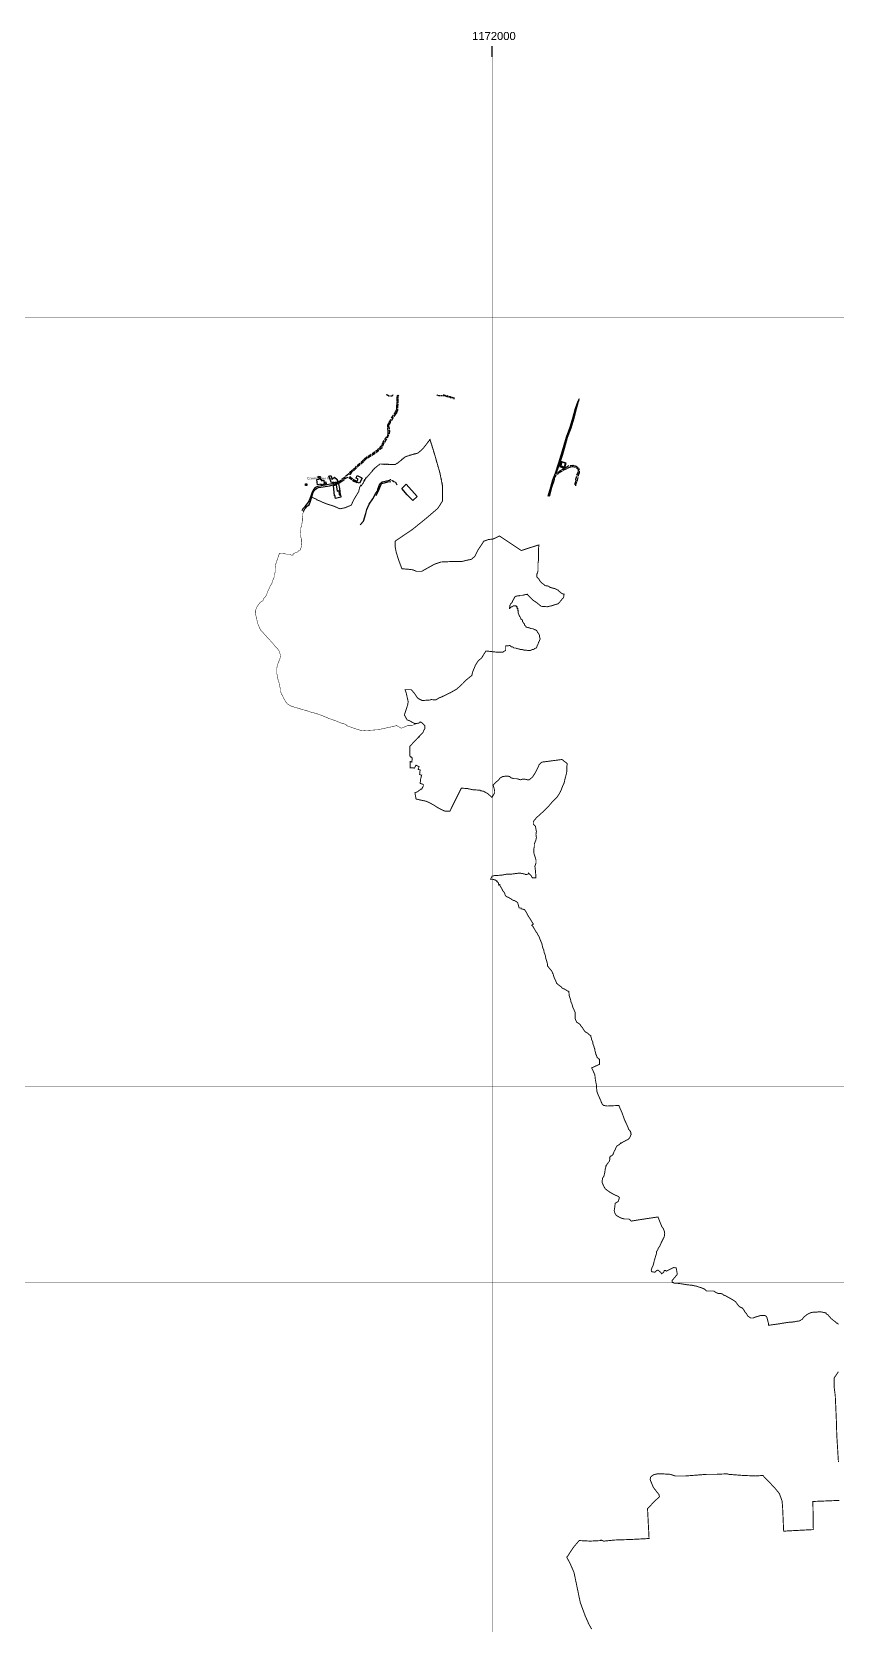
# Model space of a CAD drawing. Header units: millimetres. Extents: x -3588 to 75209, y -3737 to 38254.
# Drawn here: x 22570 to 24663, y 17269 to 21412 of the extents above; entities that cross this region are included whole.
import ezdxf

# ---------------------------------------------------------------- set-up
doc = ezdxf.new("R2010")
doc.units = ezdxf.units.MM
doc.layers.add('P', color=253, linetype='Continuous')
doc.layers.add('T', color=7, linetype='Continuous')

msp = doc.modelspace()

# ---------------------------------------------------------------- linework, layer by layer
at = {"layer": 'P'}
for points, const_width in [([(23766.167, 12020.295), (23766.167, 21346.523)], 1.2), ([(20542.731, 20670.158), (35743.361, 20670.158)], 1.2), ([(23151.064, 19904.588), (23151.064, 19905.997), (23153.896, 19914.19), (23156.425, 19918.143), (23159.258, 19922.384), (23163.211, 19927.746), (23167.436, 19930.562), (23171.389, 19933.107), (23171.389, 19935.923), (23172.797, 19938.468), (23175.63, 19941.285), (23178.174, 19944.117), (23182.399, 19953.432), (23183.535, 19957.657), (23186.352, 19963.034), (23189.185, 19969.803), (23194.546, 19979.118), (23195.954, 19984.767), (23199.907, 19994.081), (23199.907, 19998.306), (23202.724, 20007.62), (23202.724, 20018.631), (23203.86, 20026.537), (23205.268, 20032.186), (23210.63, 20046.861), (23213.446, 20055.055), (23216.279, 20056.463), (23221.64, 20056.463), (23227.001, 20055.055), (23232.363, 20053.647), (23240.557, 20053.647), (23244.509, 20051.102), (23248.734, 20051.102), (23248.734, 20053.647), (23250.159, 20055.055), (23252.687, 20056.463), (23255.52, 20057.872), (23260.881, 20059.28), (23264.834, 20063.233), (23267.651, 20064.657), (23269.059, 20068.594), (23270.484, 20072.835), (23271.604, 20079.605), (23270.484, 20086.39), (23270.484, 20093.16), (23269.059, 20099.93), (23267.651, 20103.882), (23267.651, 20109.244), (23269.059, 20114.621), (23269.059, 20121.391), (23271.604, 20129.568), (23273.012, 20139.171), (23273.012, 20144.532), (23273.012, 20147.365), (23274.42, 20152.726), (23274.42, 20159.495), (23275.845, 20162.04), (23277.253, 20167.689), (23279.798, 20171.642), (23284.023, 20177.003), (23290.808, 20182.365), (23293.337, 20189.134), (23294.745, 20193.375), (23297.578, 20201.553), (23301.531, 20200.145), (23311.133, 20195.92), (23311.133, 20194.784), (23319.023, 20191.967), (23324.672, 20189.134), (23338.227, 20183.773), (23355.719, 20178.412), (23370.683, 20171.642), (23384.238, 20174.459), (23400.322, 20181.228), (23407.107, 20195.92), (23419.526, 20216.245), (23422.071, 20227.255), (23424.887, 20232.616), (23426.296, 20231.192), (23435.61, 20246.155), (23434.201, 20246.155), (23462.72, 20278.627), (23474.851, 20288.229), (23514.38, 20286.805), (23521.15, 20290.758), (23541.474, 20307.13), (23553.605, 20311.083), (23573.93, 20316.732), (23586.077, 20327.454), (23604.993, 20351.732), (23617.124, 20312.491), (23630.679, 20265.072), (23637.449, 20229.784), (23637.449, 20198.736), (23637.449, 20191.967), (23625.318, 20173.051), (23596.799, 20148.485), (23560.391, 20118.846), (23530.464, 20098.521), (23514.38, 20087.511), (23514.38, 20072.835), (23516.909, 20059.28), (23523.694, 20037.547), (23531.872, 20015.814), (23549.38, 20014.406), (23560.391, 20012.997), (23569.705, 20009.044), (23583.244, 20009.044), (23592.846, 20014.406), (23617.124, 20027.945), (23621.365, 20029.369), (23633.496, 20033.322), (23664.543, 20034.73), (23687.7, 20034.73), (23705.192, 20038.955), (23711.978, 20040.092), (23721.564, 20048.27), (23729.758, 20064.657), (23744.722, 20087.511), (23756.852, 20091.752), (23768.999, 20093.16), (23785.371, 20101.066), (23842.104, 20063.233), (23884.162, 20076.788), (23888.115, 20076.788), (23886.995, 20070.019), (23886.995, 20063.233), (23886.995, 20056.463), (23886.995, 20038.955), (23885.586, 20030.777), (23885.586, 20025.416), (23885.586, 20022.584), (23885.586, 20017.222), (23885.586, 20010.453), (23884.162, 20005.092), (23882.754, 20002.259), (23882.754, 20000.851), (23882.754, 19999.442), (23882.754, 19998.306), (23882.754, 19994.081), (23885.586, 19991.536), (23886.995, 19990.128), (23889.539, 19985.887), (23890.947, 19983.358), (23893.764, 19980.526), (23896.309, 19977.981), (23900.55, 19975.165), (23903.078, 19972.348), (23907.319, 19971.212), (23909.864, 19971.212), (23914.089, 19969.803), (23915.225, 19968.395), (23918.042, 19966.971), (23919.45, 19966.971), (23923.403, 19965.562), (23927.644, 19964.442), (23928.764, 19964.442), (23931.597, 19963.034), (23934.414, 19961.609), (23936.958, 19960.201), (23938.366, 19960.201), (23938.366, 19958.793), (23939.775, 19957.657), (23941.199, 19956.248), (23943.728, 19954.84), (23945.136, 19953.432), (23946.56, 19952.023), (23949.089, 19950.887), (23950.513, 19950.887), (23951.922, 19949.479), (23953.33, 19949.479), (23951.922, 19941.285), (23938.366, 19924.913), (23920.874, 19919.552), (23909.864, 19917.007), (23893.764, 19918.143), (23880.225, 19929.154), (23877.392, 19930.562), (23874.576, 19933.107), (23873.439, 19933.107), (23872.031, 19934.515), (23870.623, 19935.923), (23869.214, 19937.332), (23867.79, 19938.468), (23866.67, 19939.876), (23865.261, 19941.285), (23863.837, 19942.709), (23862.429, 19944.117), (23861.021, 19945.238), (23858.476, 19948.07), (23858.476, 19949.479), (23850.298, 19948.07), (23844.937, 19946.646), (23842.104, 19946.646), (23838.151, 19946.646), (23836.743, 19945.238), (23832.79, 19945.238), (23827.141, 19944.117), (23824.612, 19941.285), (23823.188, 19938.468), (23821.779, 19935.923), (23820.371, 19933.107), (23819.251, 19931.699), (23819.251, 19930.562), (23817.826, 19927.746), (23816.418, 19926.321), (23815.01, 19924.913), (23813.602, 19923.793), (23813.602, 19922.384), (23812.465, 19920.96), (23812.465, 19919.552), (23812.465, 19917.007), (23812.465, 19915.599), (23811.057, 19914.19), (23811.057, 19912.782), (23812.465, 19912.782), (23813.602, 19914.19), (23815.01, 19915.599), (23816.418, 19917.007), (23817.826, 19917.007), (23819.251, 19918.143), (23820.371, 19918.143), (23821.779, 19919.552), (23823.188, 19919.552), (23824.612, 19919.552), (23826.02, 19919.552), (23827.141, 19919.552), (23828.565, 19919.552), (23828.565, 19918.143), (23829.973, 19918.143), (23829.973, 19917.007), (23831.382, 19917.007), (23831.382, 19915.599), (23831.382, 19914.19), (23831.382, 19912.782), (23832.79, 19912.782), (23832.79, 19911.374), (23832.79, 19910.238), (23832.79, 19908.829), (23832.79, 19907.421), (23833.926, 19907.421), (23833.926, 19905.997), (23833.926, 19904.588), (23833.926, 19903.468), (23833.926, 19902.06), (23833.926, 19900.635), (23835.335, 19899.227), (23835.335, 19897.819), (23835.335, 19896.682), (23836.743, 19895.274), (23836.743, 19893.866), (23838.151, 19891.049), (23839.576, 19889.913), (23839.576, 19888.504), (23840.696, 19887.096), (23840.696, 19885.672), (23842.104, 19884.264), (23843.512, 19884.264), (23843.512, 19883.143), (23844.937, 19881.735), (23844.937, 19878.902), (23846.345, 19877.494), (23847.465, 19876.358), (23847.465, 19874.949), (23848.89, 19873.541), (23850.298, 19872.133), (23850.298, 19869.588), (23851.706, 19868.18), (23853.115, 19866.771), (23854.251, 19865.347), (23854.251, 19863.939), (23861.021, 19862.819), (23867.79, 19859.986), (23872.031, 19859.986), (23874.576, 19858.578), (23877.392, 19857.169), (23878.801, 19857.169), (23880.225, 19856.033), (23882.754, 19854.625), (23884.162, 19850.4), (23886.995, 19847.855), (23888.115, 19845.022), (23889.539, 19842.494), (23889.539, 19838.253), (23890.947, 19834.3), (23890.947, 19832.892), (23889.539, 19830.075), (23889.539, 19828.939), (23888.115, 19826.122), (23886.995, 19824.698), (23885.586, 19819.336), (23884.162, 19817.928), (23882.754, 19813.975), (23882.754, 19812.567), (23881.345, 19809.75), (23877.392, 19808.614), (23875.984, 19807.206), (23873.439, 19805.797), (23872.031, 19805.797), (23870.623, 19805.797), (23867.79, 19804.373), (23865.261, 19802.965), (23848.89, 19804.373), (23844.937, 19805.797), (23840.696, 19805.797), (23835.335, 19807.206), (23829.973, 19808.614), (23827.141, 19809.75), (23823.188, 19809.75), (23819.251, 19812.567), (23816.418, 19812.567), (23813.602, 19815.384), (23812.465, 19816.52), (23808.24, 19815.384), (23801.455, 19815.384), (23801.455, 19811.159), (23801.455, 19808.614), (23801.455, 19807.206), (23801.455, 19804.373), (23798.926, 19801.844), (23796.093, 19800.436), (23794.685, 19799.012), (23790.732, 19799.012), (23789.324, 19799.012), (23777.177, 19799.012), (23765.046, 19800.436), (23751.491, 19801.844), (23750.083, 19801.844), (23739.072, 19784.048), (23729.758, 19775.87), (23722.988, 19765.148), (23716.203, 19748.776), (23713.386, 19738.038), (23699.831, 19727.315), (23689.109, 19716.305), (23674.145, 19702.749), (23657.773, 19693.435), (23634.904, 19682.425), (23628.134, 19679.896), (23619.941, 19674.535), (23607.81, 19675.655), (23604.993, 19674.535), (23584.668, 19673.111), (23573.93, 19678.488), (23569.705, 19683.849), (23564.344, 19692.027), (23556.15, 19701.341), (23550.789, 19701.341), (23540.066, 19701.341), (23542.595, 19694.571), (23548.244, 19670.294), (23546.836, 19662.1), (23538.642, 19636.414), (23538.642, 19635.006), (23545.427, 19622.875), (23552.197, 19620.33), (23564.344, 19613.561), (23565.752, 19613.561), (23571.113, 19613.561), (23557.558, 19607.911), (23546.836, 19607.911), (23530.464, 19601.126), (23518.317, 19607.911), (23507.595, 19605.367), (23469.49, 19597.189), (23428.84, 19594.356), (23409.924, 19600.006), (23388.191, 19607.911), (23388.191, 19609.32), (23379.997, 19613.561), (23373.227, 19614.681), (23363.913, 19618.922), (23340.772, 19627.1), (23324.672, 19633.885), (23309.709, 19639.247), (23294.745, 19643.2), (23282.614, 19647.425), (23271.604, 19649.969), (23264.834, 19652.786), (23252.687, 19655.33), (23250.159, 19656.739), (23245.918, 19658.163), (23241.965, 19659.571), (23237.724, 19662.1), (23233.771, 19664.933), (23230.954, 19668.886), (23225.593, 19677.063), (23224.185, 19679.896), (23223.049, 19682.425), (23221.64, 19686.666), (23218.824, 19689.21), (23217.399, 19694.571), (23216.279, 19698.812), (23216.279, 19704.174), (23214.871, 19708.127), (23213.446, 19714.896), (23212.038, 19721.666), (23210.63, 19725.907), (23209.509, 19729.86), (23208.085, 19734.085), (23209.509, 19734.085), (23206.677, 19743.399), (23206.677, 19747.64), (23206.677, 19755.546), (23208.085, 19765.148), (23214.871, 19781.52), (23216.279, 19789.426), (23216.279, 19790.834), (23214.871, 19795.059), (23214.871, 19797.603), (23212.038, 19802.965), (23208.085, 19808.614), (23203.86, 19812.567), (23198.499, 19819.336), (23171.389, 19849.263), (23164.619, 19856.033), (23156.425, 19874.949), (23156.425, 19876.358), (23155.305, 19881.735), (23153.896, 19888.504), (23152.472, 19893.866), (23151.064, 19900.635), (23151.064, 19904.588)], 1.2), ([(23294.745, 20193.375), (23297.578, 20201.553), (23301.531, 20200.145), (23311.133, 20195.92), (23311.133, 20194.784), (23319.023, 20191.967), (23324.672, 20189.134), (23338.227, 20183.773), (23355.719, 20178.412), (23370.683, 20171.642), (23384.238, 20174.459), (23400.322, 20181.228), (23407.107, 20195.92), (23419.526, 20216.245), (23422.071, 20227.255), (23424.887, 20232.616), (23426.296, 20231.192), (23435.61, 20246.155), (23434.201, 20246.155), (23462.72, 20278.627), (23474.851, 20288.229), (23514.38, 20286.805), (23521.15, 20290.758), (23541.474, 20307.13), (23553.605, 20311.083), (23573.93, 20316.732), (23586.077, 20327.454), (23604.993, 20351.732), (23617.124, 20312.491), (23630.679, 20265.072), (23637.449, 20229.784), (23637.449, 20198.736), (23637.449, 20191.967), (23625.318, 20173.051), (23596.799, 20148.485), (23560.391, 20118.846), (23530.464, 20098.521), (23514.38, 20087.511), (23514.38, 20072.835), (23516.909, 20059.28), (23523.694, 20037.547), (23531.872, 20015.814), (23549.38, 20014.406), (23560.391, 20012.997), (23569.705, 20009.044), (23583.244, 20009.044), (23592.846, 20014.406), (23617.124, 20027.945), (23621.365, 20029.369), (23633.496, 20033.322), (23664.543, 20034.73), (23687.7, 20034.73), (23705.192, 20038.955), (23711.978, 20040.092), (23721.564, 20048.27), (23729.758, 20064.657), (23744.722, 20087.511), (23756.852, 20091.752), (23768.999, 20093.16), (23785.371, 20101.066), (23842.104, 20063.233), (23884.162, 20076.788), (23888.115, 20076.788), (23886.995, 20070.019), (23886.995, 20063.233), (23886.995, 20056.463), (23886.995, 20038.955), (23885.586, 20030.777), (23885.586, 20025.416), (23885.586, 20022.584), (23885.586, 20017.222), (23885.586, 20010.453), (23884.162, 20005.092), (23882.754, 20002.259), (23882.754, 20000.851), (23882.754, 19999.442), (23882.754, 19998.306), (23882.754, 19994.081), (23885.586, 19991.536), (23886.995, 19990.128), (23889.539, 19985.887), (23890.947, 19983.358), (23893.764, 19980.526), (23896.309, 19977.981), (23900.55, 19975.165), (23903.078, 19972.348), (23907.319, 19971.212), (23909.864, 19971.212), (23914.089, 19969.803), (23915.225, 19968.395), (23918.042, 19966.971), (23919.45, 19966.971), (23923.403, 19965.562), (23927.644, 19964.442), (23928.764, 19964.442), (23931.597, 19963.034), (23934.414, 19961.609), (23936.958, 19960.201), (23938.366, 19960.201), (23938.366, 19958.793), (23939.775, 19957.657), (23941.199, 19956.248), (23943.728, 19954.84), (23945.136, 19953.432), (23946.56, 19952.023), (23949.089, 19950.887), (23950.513, 19950.887), (23951.922, 19949.479), (23953.33, 19949.479), (23951.922, 19941.285), (23938.366, 19924.913), (23920.874, 19919.552), (23909.864, 19917.007), (23893.764, 19918.143), (23880.225, 19929.154), (23877.392, 19930.562), (23874.576, 19933.107), (23873.439, 19933.107), (23872.031, 19934.515), (23870.623, 19935.923), (23869.214, 19937.332), (23867.79, 19938.468), (23866.67, 19939.876), (23865.261, 19941.285), (23863.837, 19942.709), (23862.429, 19944.117), (23861.021, 19945.238), (23858.476, 19948.07), (23858.476, 19949.479), (23850.298, 19948.07), (23844.937, 19946.646), (23842.104, 19946.646), (23838.151, 19946.646), (23836.743, 19945.238), (23832.79, 19945.238), (23827.141, 19944.117), (23824.612, 19941.285), (23823.188, 19938.468), (23821.779, 19935.923), (23820.371, 19933.107), (23819.251, 19931.699), (23819.251, 19930.562), (23817.826, 19927.746), (23816.418, 19926.321), (23815.01, 19924.913), (23813.602, 19923.793), (23813.602, 19922.384), (23812.465, 19920.96), (23812.465, 19919.552), (23812.465, 19917.007), (23812.465, 19915.599), (23811.057, 19914.19), (23811.057, 19912.782), (23812.465, 19912.782), (23813.602, 19914.19), (23815.01, 19915.599), (23816.418, 19917.007), (23817.826, 19917.007), (23819.251, 19918.143), (23820.371, 19918.143), (23821.779, 19919.552), (23823.188, 19919.552), (23824.612, 19919.552), (23826.02, 19919.552), (23827.141, 19919.552), (23828.565, 19919.552), (23828.565, 19918.143), (23829.973, 19918.143), (23829.973, 19917.007), (23831.382, 19917.007), (23831.382, 19915.599), (23831.382, 19914.19), (23831.382, 19912.782), (23832.79, 19912.782), (23832.79, 19911.374), (23832.79, 19910.238), (23832.79, 19908.829), (23832.79, 19907.421), (23833.926, 19907.421), (23833.926, 19905.997), (23833.926, 19904.588), (23833.926, 19903.468), (23833.926, 19902.06), (23833.926, 19900.635), (23835.335, 19899.227), (23835.335, 19897.819), (23835.335, 19896.682), (23836.743, 19895.274), (23836.743, 19893.866), (23838.151, 19891.049), (23839.576, 19889.913), (23839.576, 19888.504), (23840.696, 19887.096), (23840.696, 19885.672), (23842.104, 19884.264), (23843.512, 19884.264), (23843.512, 19883.143), (23844.937, 19881.735), (23844.937, 19878.902), (23846.345, 19877.494), (23847.465, 19876.358), (23847.465, 19874.949), (23848.89, 19873.541), (23850.298, 19872.133), (23850.298, 19869.588), (23851.706, 19868.18), (23853.115, 19866.771), (23854.251, 19865.347), (23854.251, 19863.939), (23861.021, 19862.819), (23867.79, 19859.986), (23872.031, 19859.986), (23874.576, 19858.578), (23877.392, 19857.169), (23878.801, 19857.169), (23880.225, 19856.033), (23882.754, 19854.625), (23884.162, 19850.4), (23886.995, 19847.855), (23888.115, 19845.022), (23889.539, 19842.494), (23889.539, 19838.253), (23890.947, 19834.3), (23890.947, 19832.892), (23889.539, 19830.075), (23889.539, 19828.939), (23888.115, 19826.122), (23886.995, 19824.698), (23885.586, 19819.336), (23884.162, 19817.928), (23882.754, 19813.975), (23882.754, 19812.567), (23881.345, 19809.75), (23877.392, 19808.614), (23875.984, 19807.206), (23873.439, 19805.797), (23872.031, 19805.797), (23870.623, 19805.797), (23867.79, 19804.373), (23865.261, 19802.965), (23848.89, 19804.373), (23844.937, 19805.797), (23840.696, 19805.797), (23835.335, 19807.206), (23829.973, 19808.614), (23827.141, 19809.75), (23823.188, 19809.75), (23819.251, 19812.567), (23816.418, 19812.567), (23813.602, 19815.384), (23812.465, 19816.52), (23808.24, 19815.384), (23801.455, 19815.384), (23801.455, 19811.159), (23801.455, 19808.614), (23801.455, 19807.206), (23801.455, 19804.373), (23798.926, 19801.844), (23796.093, 19800.436), (23794.685, 19799.012), (23790.732, 19799.012), (23789.324, 19799.012), (23777.177, 19799.012), (23765.046, 19800.436), (23751.491, 19801.844), (23750.083, 19801.844), (23739.072, 19784.048), (23729.758, 19775.87), (23722.988, 19765.148), (23716.203, 19748.776), (23713.386, 19738.038), (23699.831, 19727.315), (23689.109, 19716.305), (23674.145, 19702.749), (23657.773, 19693.435), (23634.904, 19682.425), (23628.134, 19679.896), (23619.941, 19674.535), (23607.81, 19675.655), (23604.993, 19674.535), (23584.668, 19673.111), (23573.93, 19678.488), (23569.705, 19683.849), (23564.344, 19692.027), (23556.15, 19701.341), (23550.789, 19701.341), (23540.066, 19701.341), (23542.595, 19694.571), (23548.244, 19670.294), (23546.836, 19662.1), (23538.642, 19636.414), (23538.642, 19635.006), (23545.427, 19622.875), (23552.197, 19620.33), (23564.344, 19613.561), (23565.752, 19613.561), (23571.113, 19613.561), (23576.475, 19614.681), (23579.291, 19616.089), (23579.291, 19617.514), (23583.244, 19616.089), (23586.077, 19613.561), (23588.893, 19610.728), (23590.03, 19609.32), (23591.438, 19607.911), (23591.438, 19606.775), (23591.438, 19605.367), (23591.438, 19601.126), (23591.438, 19600.006), (23588.893, 19595.765), (23587.485, 19593.236), (23587.485, 19591.812), (23586.077, 19588.995), (23583.244, 19586.45), (23579.291, 19582.225), (23575.354, 19578.273), (23576.475, 19578.273), (23571.113, 19574.032), (23552.197, 19553.707), (23552.197, 19546.937), (23552.197, 19530.838), (23553.605, 19526.613), (23556.15, 19526.613), (23556.15, 19525.476), (23558.966, 19524.068), (23557.558, 19513.057), (23553.605, 19514.466), (23553.605, 19507.696), (23553.605, 19498.382), (23560.391, 19498.382), (23564.344, 19496.974), (23568.569, 19505.152), (23576.475, 19500.927), (23573.93, 19494.141), (23579.291, 19492.733), (23577.883, 19480.602), (23583.244, 19479.178), (23580.715, 19469.863), (23579.291, 19457.733), (23587.485, 19454.916), (23587.485, 19450.963), (23583.244, 19442.769), (23580.715, 19442.769), (23579.291, 19441.361), (23572.522, 19436), (23565.752, 19433.167), (23568.569, 19417.083), (23580.715, 19414.266), (23594.255, 19411.434), (23603.569, 19407.481), (23613.171, 19402.12), (23623.894, 19395.35), (23633.496, 19389.989), (23643.098, 19385.748), (23651.004, 19385.748), (23656.653, 19385.748), (23667.376, 19407.481), (23686.292, 19445.314), (23702.664, 19444.177), (23714.795, 19441.361), (23733.711, 19439.952), (23735.119, 19439.952), (23736.528, 19438.528), (23743.313, 19437.408), (23754.036, 19431.759), (23766.167, 19421.036), (23768.999, 19426.397), (23772.952, 19433.167), (23772.952, 19437.408), (23771.816, 19442.769), (23770.407, 19448.13), (23768.999, 19453.492), (23772.952, 19457.733), (23777.177, 19461.685), (23782.538, 19465.638), (23786.491, 19471.288), (23793.277, 19475.241), (23802.863, 19476.649), (23806.816, 19476.649), (23812.465, 19475.241), (23815.01, 19472.408), (23817.826, 19471.288), (23823.188, 19469.863), (23829.973, 19469.863), (23835.335, 19468.455), (23839.576, 19467.047), (23844.937, 19468.455), (23851.706, 19468.455), (23858.476, 19467.047), (23862.429, 19467.047), (23867.79, 19471.288), (23872.031, 19475.241), (23878.801, 19485.963), (23882.754, 19494.141), (23886.995, 19502.335), (23888.115, 19506.288), (23890.947, 19509.104), (23896.309, 19513.057), (23918.042, 19515.89), (23947.969, 19519.827), (23954.738, 19514.466), (23961.524, 19509.104), (23960.1, 19498.382), (23960.1, 19487.371), (23958.691, 19480.602), (23955.875, 19469.863), (23953.33, 19458.853), (23949.089, 19449.539), (23946.56, 19442.769), (23943.728, 19436), (23939.775, 19429.214), (23934.414, 19421.036), (23920.874, 19407.481), (23912.681, 19397.879), (23900.55, 19385.748), (23881.345, 19368.24), (23874.576, 19360.062), (23873.439, 19357.229), (23873.439, 19351.868), (23878.801, 19346.507), (23880.225, 19338.329), (23881.345, 19332.968), (23880.225, 19324.774), (23881.345, 19316.58), (23880.225, 19311.219), (23878.801, 19307.266), (23875.984, 19300.496), (23875.984, 19299.088), (23875.984, 19293.727), (23874.576, 19286.941), (23874.576, 19281.58), (23874.576, 19277.355), (23875.984, 19271.993), (23878.801, 19263.8), (23880.225, 19258.438), (23880.225, 19250.244), (23877.392, 19242.067), (23878.801, 19231.344), (23880.225, 19212.428), (23870.623, 19212.428), (23867.79, 19217.789), (23862.429, 19223.15), (23861.021, 19224.558), (23859.9, 19221.742), (23854.251, 19220.606), (23853.115, 19220.606), (23851.706, 19221.742), (23844.937, 19223.15), (23838.151, 19224.558), (23827.141, 19223.15), (23816.418, 19221.742), (23805.696, 19221.742), (23804.287, 19221.742), (23792.141, 19219.197), (23771.816, 19217.789), (23766.167, 19216.381), (23762.214, 19208.187), (23765.046, 19208.187), (23767.591, 19208.187), (23768.999, 19208.187), (23771.816, 19207.066), (23772.952, 19207.066), (23775.769, 19205.642), (23777.177, 19204.234), (23778.601, 19204.234), (23778.601, 19202.825), (23779.722, 19202.825), (23779.722, 19201.417), (23781.13, 19200.281), (23782.538, 19198.872), (23782.538, 19197.464), (23782.538, 19196.056), (23783.963, 19194.632), (23783.963, 19193.511), (23786.491, 19194.632), (23786.491, 19192.103), (23790.732, 19185.317), (23793.277, 19179.956), (23796.093, 19175.731), (23797.502, 19174.307), (23798.926, 19171.778), (23800.046, 19167.537), (23802.863, 19163.584), (23809.649, 19160.768), (23813.602, 19158.223), (23816.418, 19156.815), (23817.826, 19155.406), (23823.188, 19152.862), (23824.612, 19152.862), (23831.382, 19148.621), (23832.79, 19147.213), (23835.335, 19137.898), (23836.743, 19133.657), (23842.104, 19133.657), (23842.104, 19131.129), (23844.937, 19131.129), (23848.89, 19129.72), (23850.298, 19129.72), (23855.659, 19121.527), (23859.9, 19113.333), (23866.67, 19102.61), (23873.439, 19091.888), (23869.214, 19089.071), (23872.031, 19086.238), (23875.984, 19079.469), (23877.392, 19076.924), (23878.801, 19074.108), (23882.754, 19068.746), (23885.586, 19063.369), (23888.115, 19059.144), (23892.356, 19048.422), (23894.9, 19043.044), (23896.309, 19037.683), (23897.717, 19030.914), (23900.55, 19024.144), (23901.67, 19017.358), (23904.487, 19010.589), (23905.911, 19002.395), (23908.44, 18994.217), (23909.864, 18988.856), (23909.864, 18984.615), (23909.864, 18983.495), (23920.874, 18969.939), (23924.811, 18961.745), (23927.644, 18952.159), (23931.597, 18943.965), (23934.414, 18937.196), (23941.199, 18931.835), (23945.136, 18929.29), (23949.089, 18925.049), (23954.738, 18922.52), (23961.524, 18918.279), (23965.461, 18916.871), (23966.885, 18904.724), (23968.293, 18900.771), (23970.838, 18892.593), (23970.838, 18889.761), (23973.655, 18884.4), (23975.063, 18879.038), (23976.199, 18875.085), (23979.016, 18869.436), (23980.424, 18865.499), (23981.849, 18862.666), (23981.849, 18855.897), (23981.849, 18846.583), (23982.969, 18843.75), (23985.785, 18836.981), (23989.738, 18834.436), (23993.979, 18831.619), (23995.388, 18830.211), (23996.524, 18827.666), (24002.173, 18820.897), (24003.294, 18818.064), (24007.535, 18812.703), (24008.943, 18811.295), (24015.712, 18807.342), (24018.257, 18804.525), (24022.498, 18801.692), (24022.498, 18800.572), (24023.906, 18796.331), (24025.027, 18790.97), (24027.859, 18785.609), (24027.859, 18781.368), (24029.268, 18777.415), (24030.676, 18774.598), (24031.812, 18769.237), (24033.22, 18766.692), (24033.22, 18763.876), (24034.629, 18758.498), (24036.037, 18753.137), (24037.445, 18750.32), (24038.582, 18746.368), (24044.231, 18740.718), (24045.351, 18740.718), (24045.351, 18727.163), (24025.027, 18717.849), (24033.22, 18700.069), (24034.629, 18686.514), (24037.445, 18672.974), (24037.445, 18667.613), (24038.582, 18656.875), (24041.398, 18648.697), (24048.184, 18633.733), (24049.592, 18629.78), (24052.137, 18624.419), (24056.362, 18620.178), (24065.676, 18618.77), (24095.603, 18620.178), (24098.42, 18613.409), (24103.797, 18601.278), (24110.566, 18582.361), (24114.519, 18574.168), (24118.744, 18564.565), (24119.881, 18562.037), (24121.289, 18557.796), (24122.697, 18556.676), (24124.122, 18553.843), (24125.53, 18553.843), (24125.53, 18552.435), (24126.65, 18549.89), (24126.65, 18547.073), (24128.058, 18545.665), (24128.058, 18544.241), (24126.65, 18543.12), (24125.53, 18540.304), (24124.122, 18537.471), (24122.697, 18534.926), (24121.289, 18533.518), (24119.881, 18532.11), (24117.336, 18530.701), (24114.519, 18529.565), (24102.373, 18522.796), (24100.964, 18522.796), (24100.964, 18521.387), (24099.556, 18521.387), (24097.011, 18518.555), (24094.195, 18517.146), (24092.786, 18516.026), (24090.242, 18514.602), (24088.833, 18511.785), (24087.409, 18509.241), (24086.001, 18505.016), (24083.472, 18501.063), (24082.048, 18496.822), (24080.639, 18494.277), (24080.639, 18492.869), (24079.231, 18491.46), (24078.095, 18490.052), (24076.687, 18488.916), (24075.278, 18488.916), (24073.87, 18487.507), (24072.462, 18486.099), (24072.462, 18484.691), (24071.325, 18483.266), (24072.462, 18482.146), (24072.462, 18480.738), (24072.462, 18479.33), (24071.325, 18477.905), (24071.325, 18475.377), (24068.509, 18472.544), (24067.084, 18469.727), (24065.676, 18468.591), (24063.147, 18464.366), (24063.147, 18462.942), (24061.723, 18462.942), (24061.723, 18461.822), (24061.723, 18460.413), (24060.315, 18455.052), (24058.906, 18445.45), (24057.77, 18440.088), (24056.362, 18435.847), (24053.545, 18431.895), (24052.137, 18423.717), (24052.137, 18419.764), (24056.362, 18410.162), (24060.315, 18403.392), (24071.325, 18395.198), (24080.639, 18389.837), (24088.833, 18385.884), (24092.786, 18384.476), (24097.011, 18380.523), (24094.195, 18370.92), (24086.001, 18365.559), (24084.88, 18354.549), (24083.472, 18346.643), (24084.88, 18340.993), (24088.833, 18334.224), (24098.42, 18328.863), (24100.964, 18327.454), (24110.566, 18324.91), (24121.289, 18324.91), (24125.53, 18322.093), (24128.058, 18319.548), (24143.022, 18322.093), (24197.227, 18330.271), (24206.829, 18305.993), (24210.782, 18300.344), (24213.598, 18293.574), (24214.735, 18288.213), (24213.598, 18278.899), (24209.357, 18270.705), (24203.996, 18259.695), (24202.588, 18255.758), (24197.227, 18247.564), (24197.227, 18246.155), (24193.274, 18239.37), (24193.274, 18235.433), (24187.624, 18216.517), (24185.096, 18205.506), (24180.855, 18196.192), (24179.718, 18191.951), (24180.855, 18187.998), (24189.033, 18186.59), (24193.274, 18190.831), (24197.227, 18191.951), (24203.996, 18186.59), (24206.829, 18182.637), (24212.19, 18186.59), (24213.598, 18190.831), (24217.551, 18190.831), (24218.96, 18189.406), (24237.876, 18198.72), (24244.646, 18197.6), (24247.478, 18181.228), (24233.923, 18164.857), (24233.923, 18163.72), (24233.923, 18160.904), (24237.876, 18159.495), (24239.284, 18158.071), (24246.07, 18158.071), (24254.248, 18156.951), (24263.562, 18155.542), (24271.756, 18154.134), (24283.887, 18152.71), (24285.295, 18152.71), (24297.442, 18150.181), (24305.62, 18147.349), (24310.981, 18145.94), (24316.358, 18143.396), (24319.175, 18141.987), (24323.128, 18137.746), (24336.683, 18137.746), (24342.316, 18137.746), (24347.693, 18133.809), (24354.463, 18130.977), (24361.233, 18130.977), (24365.185, 18129.856), (24368.018, 18127.024), (24371.955, 18125.616), (24374.788, 18124.207), (24386.919, 18117.422), (24393.704, 18113.485), (24399.065, 18109.532), (24407.243, 18098.521), (24408.668, 18097.097), (24416.845, 18093.16), (24420.798, 18087.783), (24423.615, 18082.421), (24427.568, 18078.196), (24430.401, 18072.835), (24434.354, 18070.003), (24438.306, 18067.458), (24443.94, 18067.458), (24450.725, 18070.003), (24460.039, 18072.835), (24465.401, 18074.244), (24469.642, 18074.244), (24473.579, 18074.244), (24477.82, 18072.835), (24478.956, 18071.411), (24480.364, 18068.882), (24484.589, 18052.511), (24484.589, 18048.558), (24512.82, 18052.511), (24521.014, 18053.919), (24537.385, 18056.447), (24545.563, 18056.447), (24549.516, 18057.872), (24550.941, 18057.872), (24553.469, 18057.872), (24559.118, 18059.28), (24561.663, 18059.28), (24567.024, 18060.688), (24569.841, 18063.233), (24571.265, 18063.233), (24572.674, 18064.641), (24575.202, 18068.882), (24576.627, 18070.003), (24583.396, 18075.652), (24584.804, 18076.772), (24587.349, 18078.196), (24592.998, 18081.013), (24599.768, 18082.421), (24600.904, 18082.421), (24607.674, 18082.421), (24614.443, 18083.558), (24618.684, 18083.558), (24620.093, 18083.558), (24632.239, 18081.013), (24633.648, 18081.013), (24634.768, 18078.196), (24639.009, 18075.652), (24647.187, 18066.05), (24659.334, 18056.447), (24661.878, 18053.919), (24663.287, 18053.919), (24666.103, 18051.086)], 2.417), ([(23595.679, 20339.601), (23602.449, 20349.203)], 2.417), ([(23602.449, 20350.612), (23604.993, 20351.732)], 2.417), ([(23604.993, 20350.612), (23606.401, 20346.371)], 2.417), ([(23606.401, 20344.962), (23610.354, 20335.648)], 2.417), ([(23530.464, 20298.952), (23533.28, 20301.768)], 2.417), ([(23534.705, 20303.177), (23537.233, 20304.313)], 2.417), ([(23538.642, 20305.721), (23541.474, 20307.13), (23549.38, 20309.962)], 2.417), ([(23550.789, 20311.083), (23553.605, 20311.083)], 2.417), ([(23555.03, 20312.491), (23558.966, 20312.491)], 2.417), ([(23560.391, 20313.915), (23571.113, 20315.324)], 2.417), ([(23572.522, 20316.732), (23573.93, 20316.732), (23575.354, 20317.868)], 2.417), ([(23576.475, 20319.276), (23579.291, 20322.093)], 2.417), ([(23580.715, 20322.093), (23586.077, 20327.454), (23588.893, 20330.287)], 2.417), ([(23588.893, 20331.407), (23591.438, 20334.24)], 2.417), ([(23592.846, 20335.648), (23594.255, 20338.193)], 2.417), ([(23610.354, 20332.816), (23611.763, 20330.287)], 2.417), ([(23611.763, 20328.879), (23613.171, 20324.638)], 2.417), ([(23613.171, 20323.501), (23617.124, 20312.491)], 2.417), ([(23617.124, 20311.083), (23618.532, 20308.554)], 2.417), ([(23618.532, 20305.721), (23619.941, 20303.177)], 2.417), ([(23619.941, 20301.768), (23622.773, 20290.758)], 2.417), ([(23443.804, 20256.894), (23450.573, 20265.072)], 2.417), ([(23451.982, 20266.48), (23454.526, 20269.313)], 2.417), ([(23454.526, 20270.433), (23457.343, 20273.266)], 2.417), ([(23458.767, 20274.674), (23462.72, 20278.627), (23466.945, 20281.444)], 2.417), ([(23468.081, 20282.852), (23470.898, 20285.397)], 2.417), ([(23472.306, 20285.397), (23474.851, 20288.229)], 2.417), ([(23477.668, 20288.229), (23487.27, 20286.805)], 2.417), ([(23489.814, 20286.805), (23492.631, 20286.805)], 2.417), ([(23495.176, 20286.805), (23497.992, 20286.805)], 2.417), ([(23499.417, 20286.805), (23510.139, 20286.805)], 2.417), ([(23512.956, 20286.805), (23514.38, 20286.805), (23515.5, 20286.805)], 2.417), ([(23516.909, 20288.229), (23519.741, 20290.758)], 2.417), ([(23521.15, 20290.758), (23529.055, 20297.543)], 2.417), ([(23623.894, 20289.638), (23623.894, 20285.397)], 2.417), ([(23625.318, 20283.988), (23625.318, 20281.444)], 2.417), ([(23626.726, 20278.627), (23629.543, 20269.313)], 2.417), ([(23629.543, 20267.905), (23630.679, 20265.072), (23630.679, 20263.664)], 2.417), ([(23630.679, 20262.527), (23632.087, 20258.302)], 2.417), ([(23426.296, 20231.192), (23427.432, 20234.025)], 2.417), ([(23428.84, 20235.433), (23431.657, 20237.978)], 2.417), ([(23431.657, 20240.794), (23435.61, 20246.155), (23434.201, 20246.155), (23435.61, 20248.988)], 2.417), ([(23437.018, 20250.108), (23438.442, 20252.941)], 2.417), ([(23439.851, 20252.941), (23442.395, 20255.758)], 2.417), ([(23632.087, 20256.894), (23634.904, 20246.155)], 2.417), ([(23634.904, 20244.747), (23634.904, 20242.203)], 2.417), ([(23636.328, 20239.386), (23636.328, 20236.569)], 2.417), ([(23637.449, 20234.025), (23637.449, 20229.784), (23637.449, 20224.422)], 2.417), ([(24666.103, 17927.73), (24655.093, 17911.646), (24655.093, 17887.08), (24657.925, 17865.635), (24660.742, 17801.828), (24661.878, 17762.587), (24666.103, 17693.435)], 2.417), ([(24668.648, 17593.22), (24599.768, 17590.403), (24600.904, 17517.282), (24572.674, 17515.874), (24525.239, 17513.329), (24523.83, 17513.329), (24521.014, 17576.848), (24519.605, 17591.812), (24512.82, 17610.728), (24500.689, 17625.692), (24469.642, 17658.147), (24451.846, 17656.739), (24417.982, 17658.147), (24399.065, 17659.555), (24381.557, 17660.964), (24376.196, 17662.388), (24347.693, 17660.964), (24323.128, 17660.964), (24268.923, 17656.739), (24241.829, 17656.739), (24237.876, 17658.147), (24229.682, 17660.964), (24206.829, 17662.388), (24195.818, 17662.388), (24185.096, 17659.555), (24178.31, 17654.194), (24176.902, 17647.425), (24185.096, 17627.1), (24200.043, 17608.183), (24201.179, 17602.534), (24189.033, 17591.812), (24170.132, 17571.487), (24174.085, 17494.141), (24153.76, 17493.005), (24126.65, 17491.596), (24084.88, 17490.188), (24056.362, 17487.355), (24049.592, 17490.188), (24049.592, 17488.78), (24021.074, 17487.355), (23992.571, 17488.78), (23977.608, 17471.272), (23961.524, 17446.706), (23960.1, 17445.586), (23968.293, 17430.622), (23979.016, 17406.057), (23984.377, 17380.371), (23995.388, 17327.59), (24008.943, 17290.894), (24015.712, 17276.218), (24015.712, 17274.794), (24025.027, 17258.422)], 2.417)]:
    msp.add_lwpolyline(points, dxfattribs=dict(at, const_width=const_width))
for points in [[(23766.167, 21346.523), (23766.167, 21374.753)], [(23499.417, 20464.366), (23497.992, 20464.366), (23494.055, 20466.911), (23491.223, 20468.319)], [(23508.731, 20468.319), (23506.186, 20464.366), (23501.945, 20464.366)], [(23519.741, 20464.366), (23521.15, 20468.319)], [(23522.27, 20459.005), (23522.27, 20464.366), (23523.694, 20468.319)], [(23632.087, 20465.774), (23628.134, 20465.774), (23623.894, 20466.911), (23622.773, 20468.319)], [(23647.051, 20465.774), (23641.69, 20466.911), (23640.265, 20468.319)], [(23511.547, 20416.947), (23514.38, 20420.9), (23515.5, 20423.717), (23516.909, 20426.261)], [(23516.909, 20427.67), (23518.317, 20430.502), (23518.317, 20437.272), (23518.317, 20438.68)], [(23518.317, 20439.816), (23519.741, 20444.041), (23519.741, 20450.827)], [(23518.317, 20422.308), (23521.15, 20429.078), (23521.15, 20431.911)], [(23519.741, 20452.235), (23519.741, 20457.597), (23519.741, 20462.958)], [(23521.15, 20434.439), (23521.15, 20437.272), (23522.27, 20444.041)], [(23522.27, 20446.586), (23522.27, 20450.827), (23522.27, 20457.597)], [(23637.449, 20465.774), (23633.496, 20465.774)], [(23643.098, 20465.774), (23640.265, 20465.774), (23638.857, 20465.774)], [(23653.82, 20461.549), (23649.868, 20462.958), (23645.643, 20464.366), (23644.218, 20464.366)], [(23652.412, 20464.366), (23649.868, 20465.774)], [(23657.773, 20462.958), (23653.82, 20462.958)], [(23659.182, 20460.141), (23657.773, 20460.141), (23656.653, 20461.549)], [(23668.784, 20459.005), (23659.182, 20461.549)], [(23664.543, 20459.005), (23660.59, 20460.141)], [(23668.784, 20457.597), (23665.967, 20457.597)], [(23992.571, 20457.597), (23988.618, 20450.827), (23981.849, 20431.911), (23976.199, 20408.753), (23968.293, 20383.067), (23958.691, 20357.381), (23950.513, 20330.287), (23945.136, 20309.962), (23938.366, 20290.758), (23930.189, 20263.664), (23923.403, 20246.155), (23918.042, 20227.255), (23911.272, 20204.098)], [(23992.571, 20453.356), (23989.738, 20450.827), (23984.377, 20431.911), (23979.016, 20407.345), (23970.838, 20381.659), (23961.524, 20357.381), (23953.33, 20328.879), (23947.969, 20309.962), (23941.199, 20289.638), (23933.005, 20265.072)], [(23495.176, 20384.476), (23495.176, 20385.612), (23495.176, 20389.853), (23497.992, 20395.214)], [(23497.992, 20396.622), (23499.417, 20398.031), (23503.37, 20404.8)], [(23499.417, 20378.842), (23499.417, 20380.251), (23497.992, 20385.612), (23497.992, 20389.853)], [(23499.417, 20391.261), (23501.945, 20396.622), (23503.37, 20400.575)], [(23504.778, 20407.345), (23508.731, 20412.706), (23510.139, 20415.539)], [(23504.778, 20401.984), (23506.186, 20403.392), (23510.139, 20410.178)], [(23511.547, 20411.586), (23516.909, 20419.492), (23518.317, 20420.9)], [(23480.5, 20339.601), (23483.045, 20344.962), (23485.861, 20349.203)], [(23481.62, 20334.24), (23483.045, 20337.057), (23485.861, 20343.826)], [(23487.27, 20350.612), (23488.406, 20353.14), (23492.631, 20358.518)], [(23487.27, 20344.962), (23491.223, 20350.612), (23492.631, 20353.14)], [(23494.055, 20359.926), (23496.584, 20366.695), (23496.584, 20370.936)], [(23494.055, 20355.973), (23495.176, 20358.518), (23497.992, 20365.287)], [(23496.584, 20372.057), (23496.584, 20373.465), (23495.176, 20380.251), (23495.176, 20383.067)], [(23499.417, 20366.695), (23500.825, 20373.465), (23499.417, 20376.298)], [(23433.081, 20296.407), (23434.201, 20296.407), (23440.971, 20303.177)], [(23434.201, 20300.36), (23440.971, 20307.13), (23442.395, 20307.13)], [(23442.395, 20304.313), (23451.982, 20309.962)], [(23443.804, 20308.554), (23451.982, 20313.915)], [(23453.406, 20311.083), (23462.72, 20316.732)], [(23454.526, 20315.324), (23462.72, 20320.685)], [(23464.128, 20322.093), (23469.49, 20324.638), (23472.306, 20328.879)], [(23464.128, 20317.868), (23470.898, 20323.501), (23472.306, 20323.501)], [(23473.731, 20328.879), (23474.851, 20330.287), (23477.668, 20334.24), (23480.5, 20337.057), (23480.5, 20338.193)], [(23473.731, 20324.638), (23476.259, 20327.454), (23480.5, 20331.407), (23480.5, 20332.816)], [(23393.552, 20262.527), (23385.646, 20255.758)], [(23397.793, 20267.905), (23394.96, 20263.664)], [(23400.322, 20265.072), (23396.369, 20261.119), (23396.369, 20259.711)], [(23397.793, 20267.905), (23405.971, 20274.674)], [(23400.322, 20265.072), (23404.563, 20270.433)], [(23405.971, 20270.433), (23412.757, 20277.219), (23413.877, 20278.627)], [(23407.107, 20276.082), (23411.332, 20278.627), (23413.877, 20282.852)], [(23415.285, 20283.988), (23422.071, 20289.638), (23423.479, 20290.758)], [(23415.285, 20280.035), (23423.479, 20286.805)], [(23424.887, 20292.166), (23431.657, 20298.952), (23433.081, 20300.36)], [(23424.887, 20288.229), (23431.657, 20294.999)], [(23933.005, 20265.072), (23933.005, 20263.664), (23934.414, 20265.072)], [(23934.414, 20265.072), (23935.55, 20265.072)], [(23935.55, 20262.527), (23934.414, 20259.711)], [(23935.55, 20262.527), (23938.366, 20263.664)], [(23936.958, 20266.48), (23945.136, 20271.841)], [(23939.775, 20265.072), (23949.089, 20270.433)], [(23954.738, 20277.219), (23958.691, 20290.758), (23945.136, 20294.999), (23941.199, 20281.444), (23954.738, 20277.219)], [(23949.089, 20281.444), (23945.136, 20282.852), (23947.969, 20293.59), (23955.875, 20290.758), (23953.33, 20280.035), (23949.089, 20281.444)], [(23946.56, 20273.266), (23949.089, 20274.674), (23955.875, 20278.627)], [(23950.513, 20271.841), (23960.1, 20276.082)], [(23957.283, 20278.627), (23958.691, 20280.035), (23966.885, 20283.988)], [(23961.524, 20277.219), (23968.293, 20280.035), (23970.838, 20281.444)], [(23969.414, 20283.988), (23976.199, 20285.397), (23979.016, 20283.988)], [(23972.246, 20281.444), (23976.199, 20281.444), (23982.969, 20280.035)], [(23980.424, 20283.988), (23984.377, 20282.852), (23989.738, 20278.627)], [(23984.377, 20278.627), (23988.618, 20276.082), (23989.738, 20270.433), (23989.738, 20269.313)], [(23989.738, 20267.905), (23987.21, 20262.527), (23985.785, 20258.302)], [(23992.571, 20265.072), (23991.163, 20261.119), (23988.618, 20255.758)], [(23991.163, 20277.219), (23992.571, 20271.841)], [(23992.571, 20269.313), (23992.571, 20266.48)], [(23372.107, 20244.747), (23369.274, 20242.203), (23361.097, 20237.978), (23346.133, 20235.433), (23336.819, 20234.025), (23323.264, 20231.192), (23313.662, 20229.784), (23306.892, 20227.255), (23302.939, 20223.014), (23298.698, 20215.108), (23296.169, 20206.93), (23290.808, 20193.375), (23286.567, 20186.606), (23282.614, 20181.228), (23278.373, 20175.595), (23274.42, 20171.642), (23271.604, 20166.281)], [(23275.845, 20164.857), (23279.798, 20171.642), (23286.567, 20179.82), (23290.808, 20182.365), (23293.337, 20189.134), (23297.578, 20202.689), (23301.531, 20215.108), (23306.892, 20221.878), (23309.709, 20224.422), (23315.07, 20227.255), (23327.217, 20228.663), (23343.588, 20231.192), (23359.672, 20235.433), (23367.866, 20237.978), (23373.227, 20242.203)], [(23281.206, 20234.025), (23281.206, 20236.569), (23285.159, 20236.569), (23285.159, 20232.616), (23281.206, 20232.616), (23281.206, 20234.025)], [(23321.855, 20234.025), (23321.855, 20235.433), (23312.253, 20234.025), (23311.133, 20247.58), (23316.494, 20248.988), (23316.494, 20252.941), (23313.662, 20252.941), (23315.07, 20256.894), (23320.447, 20255.758), (23319.023, 20252.941), (23320.447, 20247.58), (23323.264, 20247.58), (23323.264, 20244.747), (23328.625, 20246.155), (23330.033, 20235.433), (23321.855, 20234.025)], [(23331.458, 20237.978), (23330.033, 20240.794), (23333.986, 20242.203), (23335.395, 20236.569), (23331.458, 20235.433), (23331.458, 20237.978)], [(23354.311, 20240.794), (23348.95, 20239.386), (23342.18, 20256.894), (23347.541, 20258.302), (23350.358, 20247.58), (23357.144, 20254.349), (23363.913, 20247.58), (23363.913, 20243.339), (23366.458, 20244.747), (23367.866, 20242.203), (23361.097, 20239.386), (23361.097, 20240.794), (23354.311, 20239.386), (23354.311, 20240.794)], [(23372.107, 20208.339), (23370.683, 20224.422), (23367.866, 20236.569), (23354.311, 20234.025), (23354.311, 20232.616)], [(23358.552, 20202.689), (23358.552, 20205.506), (23357.144, 20205.506), (23354.311, 20232.616), (23361.097, 20234.025), (23363.913, 20217.653), (23367.866, 20219.061), (23369.274, 20208.339), (23372.107, 20208.339), (23373.227, 20201.553), (23359.672, 20198.736), (23358.552, 20202.689)], [(23374.636, 20246.155), (23372.107, 20244.747)], [(23373.227, 20242.203), (23376.044, 20243.339), (23381.421, 20247.58)], [(23384.238, 20254.349), (23376.044, 20247.58)], [(23382.83, 20248.988), (23384.238, 20250.108), (23389.599, 20252.941)], [(23389.599, 20252.941), (23392.432, 20254.349)], [(23393.552, 20252.941), (23396.369, 20251.517), (23401.746, 20247.58)], [(23396.369, 20256.894), (23397.793, 20254.349), (23403.154, 20250.108)], [(23403.154, 20246.155), (23407.107, 20243.339), (23412.757, 20240.794)], [(23404.563, 20248.988), (23409.924, 20246.155), (23413.877, 20243.339)], [(23426.296, 20252.941), (23428.84, 20251.517), (23422.071, 20237.978), (23413.877, 20240.794), (23418.118, 20248.988), (23412.757, 20251.517), (23415.285, 20258.302), (23426.296, 20252.941)], [(23413.877, 20239.386), (23415.285, 20240.794)], [(23423.479, 20129.568), (23431.657, 20139.171), (23438.442, 20159.495), (23440.971, 20170.218), (23446.62, 20183.773), (23455.935, 20197.328), (23464.128, 20212.292), (23468.081, 20217.653), (23469.49, 20223.014), (23472.306, 20229.784), (23474.851, 20236.569), (23480.5, 20242.203), (23488.406, 20243.339), (23499.417, 20246.155), (23501.945, 20247.58)], [(23503.37, 20242.203), (23494.055, 20240.794), (23485.861, 20237.978), (23479.092, 20236.569), (23477.668, 20235.433), (23476.259, 20232.616), (23472.306, 20221.878), (23468.081, 20213.7), (23464.128, 20205.506)], [(23501.945, 20247.58), (23503.37, 20247.58)], [(23504.778, 20246.155), (23508.731, 20244.747), (23512.956, 20242.203)], [(23514.38, 20240.794), (23515.5, 20240.794), (23518.317, 20234.025)], [(23545.427, 20208.339), (23531.872, 20224.422), (23542.595, 20235.433), (23571.113, 20204.098), (23560.391, 20193.375), (23545.427, 20208.339)], [(23928.764, 20254.349), (23926.236, 20244.747), (23920.874, 20227.255), (23914.089, 20204.098)], [(23933.005, 20258.302), (23931.597, 20258.302), (23928.764, 20254.349)], [(23982.969, 20244.747), (23981.849, 20239.386), (23980.424, 20234.025)], [(23985.785, 20255.758), (23982.969, 20247.58), (23982.969, 20246.155)], [(23985.785, 20242.203), (23984.377, 20239.386), (23982.969, 20234.025), (23982.969, 20231.192)], [(23988.618, 20252.941), (23987.21, 20246.155), (23985.785, 20243.339)]]:
    msp.add_lwpolyline(points, dxfattribs=at)
at = {"layer": 'P', "color": 254, "const_width": 1.2}
for points in [[(20542.731, 18670.43), (35743.361, 18670.43)], [(20504.468, 18159.154), (35705.098, 18159.154)]]:
    msp.add_lwpolyline(points, dxfattribs=at)

# ---------------------------------------------------------------- texts
at = {"layer": 'T', "attachment_point": 1}
for s, insert, char_height in [('{\\fArial|b0|i0|c0|p18;1172000}', (23714.394, 21411.562), 20.80483), ('{\\fArial|b0|i0|c0|p18;Caserío San Isidro}', (23285.495, 20254.493), 6.40149)]:
    msp.add_mtext(s, dxfattribs=dict(at, insert=insert, char_height=char_height))

doc.saveas('drawing.dxf')
